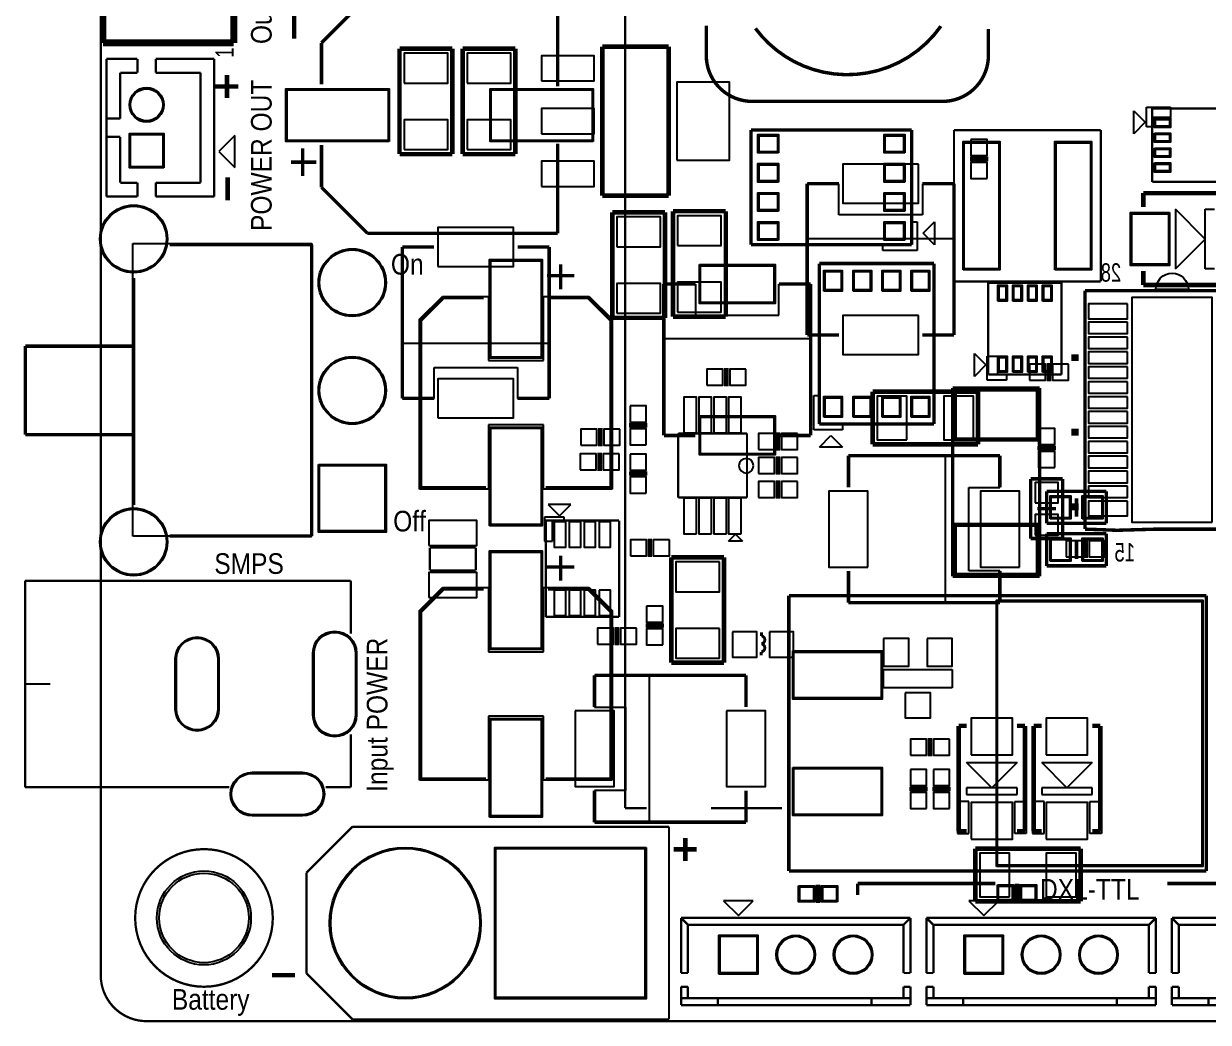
# Model space of a CAD drawing. Extents: x -3 to 106, y 0 to 75.
# Drawn here: x -3.4 to 48.3, y -0.1 to 43.5 of the extents above; entities that cross this region are included whole.
import ezdxf

# ---------------------------------------------------------------- set-up
doc = ezdxf.new("R2010")
doc.units = 0
for name, color, linetype in [('BG_OUTLINE', 254, 'CONTINUOUS'), ('PG_SILKSCREEN_BOTTOM', 6, 'CONTINUOUS'), ('PG_SILKSCREEN_TOP', 20, 'CONTINUOUS'), ('PIN_SOLDERMASK_BOTTOM', 40, 'CONTINUOUS'), ('PIN_SOLDERMASK_TOP', 80, 'CONTINUOUS'), ('PIN_TOP', 2, 'CONTINUOUS')]:
    doc.layers.add(name, color=color, linetype=linetype)

msp = doc.modelspace()

# ---------------------------------------------------------------- linework, layer by layer
at = {"layer": 'BG_OUTLINE', "const_width": 0.1}
for points in [[(0, 73), (0, 2)], [(2, 0), (103, 0)]]:
    msp.add_lwpolyline(points, dxfattribs=at)
msp.add_lwpolyline([(0, 2, 0.414214), (2, 0)], format="xyb", dxfattribs=at)
at = {"layer": 'PG_SILKSCREEN_BOTTOM'}
for points, const_width in [([(13.025, 37.8), (13.025, 42.4)], 0.2), ([(13.025, 42.4), (15.325, 42.4)], 0.2), ([(15.325, 42.4), (15.325, 40.1)], 0.2), ([(15.775, 37.8), (15.775, 42.4)], 0.2), ([(15.775, 42.4), (18.075, 42.4)], 0.2), ([(18.075, 42.4), (18.075, 40.1)], 0.2), ([(24.7649, 42.4912), (21.8649, 42.4912)], 0.2), ([(21.8649, 42.4912), (21.8649, 35.9912)], 0.2), ([(24.7649, 35.9912), (24.7649, 42.4912)], 0.2), ([(15.325, 40.1), (15.325, 37.8)], 0.2), ([(18.075, 40.1), (18.075, 37.8)], 0.2), ([(15.325, 37.8), (13.025, 37.8)], 0.2), ([(18.075, 37.8), (15.775, 37.8)], 0.2), ([(38.6905, 37.592), (37.8905, 37.592)], 0.2), ([(30.7995, 33.2105), (30.7995, 36.5105)], 0.15), ([(30.7995, 36.5105), (32.1795, 36.5105)], 0.15), ([(35.8195, 36.5105), (37.1995, 36.5105)], 0.15), ([(37.1995, 36.5105), (37.1995, 29.9105)], 0.15), ([(21.8649, 35.9912), (24.7649, 35.9912)], 0.2), ([(22.302, 30.6635), (22.302, 35.2635)], 0.2), ([(22.302, 35.2635), (24.602, 35.2635)], 0.2), ([(24.602, 35.2635), (24.602, 32.9635)], 0.2), ([(24.952, 30.7135), (24.952, 35.3135)], 0.2), ([(24.952, 35.3135), (27.252, 35.3135)], 0.2), ([(27.252, 35.3135), (27.252, 33.0135)], 0.2), ([(13.15, 27.15), (13.15, 33.75)], 0.15), ([(13.15, 33.75), (14.53, 33.75)], 0.15), ([(18.17, 33.75), (19.55, 33.75)], 0.15), ([(19.55, 33.75), (19.55, 30.45)], 0.15), ([(24.602, 32.9635), (24.602, 30.6635)], 0.2), ([(27.252, 33.0135), (27.252, 30.7135)], 0.2), ([(30.7995, 29.9105), (30.7995, 33.2105)], 0.15), ([(50.5099, 31.8512), (42.9099, 31.8512)], 0.15), ([(42.9099, 31.8512), (42.9099, 21.4512)], 0.15), ([(19.55, 30.45), (19.55, 27.15)], 0.15), ([(24.602, 30.6635), (22.302, 30.6635)], 0.2), ([(27.252, 30.7135), (24.952, 30.7135)], 0.2), ([(32.1795, 29.9105), (30.7995, 29.9105)], 0.15), ([(37.1995, 29.9105), (35.8195, 29.9105)], 0.15), ([(42.6349, 28.9262), (42.3099, 28.9262)], 0.3), ([(27.275, 28.475), (27.275, 27.675)], 0.2), ([(41.3399, 28.6912), (41.3399, 27.8912)], 0.2), ([(33.65, 25.15), (33.65, 27.45)], 0.2), ([(33.65, 27.45), (35.95, 27.45)], 0.2), ([(35.95, 27.45), (38.25, 27.45)], 0.2), ([(38.25, 27.45), (38.25, 25.15)], 0.2), ([(14.53, 27.15), (13.15, 27.15)], 0.15), ([(19.55, 27.15), (18.17, 27.15)], 0.15), ([(21.7805, 25.0635), (21.7805, 25.8635)], 0.2), ([(23.0315, 25.9715), (23.8315, 25.9715)], 0.2), ([(42.6349, 25.6762), (42.3099, 25.6762)], 0.3), ([(25.175, 25.625), (25.175, 22.825)], 0.1), ([(28.175, 25.625), (25.175, 25.625)], 0.1), ([(28.175, 22.825), (28.175, 25.625)], 0.1), ([(29.525, 25.675), (29.525, 24.875)], 0.2), ([(21.748, 23.987), (21.748, 24.787)], 0.2), ([(38.25, 25.15), (33.65, 25.15)], 0.2), ([(40.8399, 24.9912), (41.6399, 24.9912)], 0.2), ([(29.525, 24.625), (29.525, 23.825)], 0.2), ([(32.6, 23.27), (32.6, 24.65)], 0.15), ([(32.6, 24.65), (39.2, 24.65)], 0.15), ([(39.2, 24.65), (39.2, 23.27)], 0.15), ([(23.8315, 23.876), (23.0315, 23.876)], 0.2), ([(29.525, 23.575), (29.525, 22.775)], 0.2), ([(41.9399, 23.6412), (40.5399, 23.6412)], 0.152), ([(40.5399, 23.6412), (40.5399, 21.0412)], 0.15), ([(41.9399, 21.3412), (41.9399, 23.6412)], 0.152), ([(25.175, 22.825), (28.175, 22.825)], 0.1), ([(41.6399, 22.3412), (40.8399, 22.3412)], 0.152), ([(42.6349, 22.4262), (42.3099, 22.4262)], 0.3), ([(19.4, 17.625), (19.4, 21.825)], 0.1), ([(19.4, 21.825), (22.6, 21.825)], 0.1), ([(22.6, 21.825), (22.6, 19.475)], 0.1), ([(41.9399, 21.0412), (41.9399, 21.3412)], 0.152), ([(42.9099, 21.4512), (44.3099, 21.4012)], 0.15), ([(44.3099, 21.4012), (46.0099, 21.4512)], 0.15), ([(46.0099, 21.4512), (50.5099, 21.4512)], 0.15), ([(14.35, 19.65), (14.35, 20.65)], 0.1), ([(14.35, 20.65), (16.35, 20.65)], 0.1), ([(16.35, 20.65), (16.35, 20.15)], 0.1), ([(23.9395, 20.2375), (23.9395, 21.0375)], 0.2), ([(40.5399, 21.0412), (41.9399, 21.0412)], 0.152), ([(42.9399, 20.1912), (42.9399, 20.9912)], 0.2), ([(16.35, 20.15), (16.35, 19.65)], 0.1), ([(24.875, 17.925), (24.875, 20.225)], 0.2), ([(24.875, 20.225), (27.175, 20.225)], 0.2), ([(27.175, 20.225), (27.175, 15.625)], 0.2), ([(16.35, 19.65), (14.35, 19.65)], 0.1), ([(32.6, 18.25), (32.6, 19.63)], 0.15), ([(39.2, 19.63), (39.2, 18.25)], 0.15), ([(22.6, 19.475), (22.6, 17.625)], 0.1), ([(39.2, 18.25), (32.6, 18.25)], 0.15), ([(22.6, 17.625), (19.4, 17.625)], 0.1), ([(24.875, 15.625), (24.875, 17.925)], 0.2), ([(22.5088, 16.3899), (22.5088, 17.1899)], 0.2), ([(24.55, 17.25), (23.75, 17.25)], 0.2), ([(28.804, 16.799), (28.804, 16.95)], 0.125), ([(28.797, 16.1), (28.797, 15.95)], 0.125), ([(27.175, 15.625), (24.875, 15.625)], 0.2), ([(21.5285, 13.6945), (21.5285, 15.0745)], 0.15), ([(21.5285, 15.0745), (28.1285, 15.0745)], 0.15), ([(28.1285, 15.0745), (28.1285, 13.6945)], 0.15), ([(37.75, 12.875), (37.4, 12.875)], 0.2), ([(37.4, 12.875), (37.4, 8.275)], 0.2), ([(39.95, 12.875), (40.3, 12.875)], 0.2), ([(40.3, 12.875), (40.3, 8.275)], 0.2), ([(41.025, 12.875), (40.675, 12.875)], 0.2), ([(40.675, 12.875), (40.675, 8.275)], 0.2), ([(43.225, 12.875), (43.575, 12.875)], 0.2), ([(43.575, 12.875), (43.575, 8.275)], 0.2), ([(36.15, 11.55), (36.15, 12.35)], 0.2), ([(21.5285, 8.6745), (21.5285, 10.0545)], 0.15), ([(28.1285, 10.0545), (28.1285, 8.6745)], 0.15), ([(36.05, 10.125), (35.25, 10.125)], 0.2), ([(37.05, 10.125), (36.25, 10.125)], 0.2), ([(24.8285, 8.6745), (21.5285, 8.6745)], 0.15), ([(28.1285, 8.6745), (24.8285, 8.6745)], 0.15), ([(37.4, 8.275), (37.75, 8.275)], 0.2), ([(40.3, 8.275), (39.95, 8.275)], 0.2), ([(40.675, 8.275), (41.025, 8.275)], 0.2), ([(43.575, 8.275), (43.225, 8.275)], 0.2), ([(38.125, 5.225), (38.125, 7.525)], 0.2), ([(38.125, 7.525), (40.425, 7.525)], 0.2), ([(40.425, 7.525), (42.725, 7.525)], 0.2), ([(42.725, 7.525), (42.725, 5.225)], 0.2), ([(42.725, 5.225), (38.125, 5.225)], 0.2)]:
    msp.add_lwpolyline(points, dxfattribs=dict(at, const_width=const_width))
for points in [[(32.1795, 36.5105), (30.7995, 36.5105)], [(30.7995, 36.5105), (30.7995, 34.1205)], [(32.1795, 35.1605), (32.1795, 36.5105)], [(37.1995, 36.5105), (35.8195, 36.5105)], [(35.8195, 36.5105), (35.8195, 35.1605)], [(37.1995, 34.1205), (37.1995, 36.5105)], [(35.8195, 35.1605), (32.1795, 35.1605)], [(30.7995, 34.1205), (37.1995, 34.1205)], [(47.4169, 31.9012), (46.0029, 31.9012)], [(19.55, 29.54), (13.15, 29.54)], [(13.15, 29.54), (13.15, 27.15)], [(19.55, 27.15), (19.55, 29.54)], [(14.53, 27.15), (14.53, 28.5)], [(14.53, 28.5), (18.17, 28.5)], [(18.17, 28.5), (18.17, 27.15)], [(13.15, 27.15), (14.53, 27.15)], [(18.17, 27.15), (19.55, 27.15)], [(39.2, 24.65), (36.81, 24.65)], [(36.81, 24.65), (36.81, 18.25)], [(39.2, 23.27), (39.2, 24.65)], [(37.85, 19.63), (37.85, 23.27)], [(37.85, 23.27), (39.2, 23.27)], [(20.5, 22.525), (19.5, 22.525)], [(19.5, 22.525), (20, 22.025)], [(20, 22.025), (20.5, 22.525)], [(20.2, 21.975), (19.35, 21.975)], [(19.35, 21.975), (19.35, 20.925)], [(19.7, 20.925), (19.7, 21.825)], [(19.7, 21.825), (20.2, 21.825)], [(20.2, 21.825), (20.2, 21.975)], [(27.375, 20.925), (27.675, 21.225)], [(27.675, 21.225), (27.975, 20.925)], [(19.35, 20.925), (19.7, 20.925)], [(27.975, 20.925), (27.375, 20.925)], [(39.2, 19.63), (37.85, 19.63)], [(39.2, 18.25), (39.2, 19.63)], [(36.81, 18.25), (39.2, 18.25)], [(21.5285, 15.0745), (21.5285, 13.6945)], [(23.9185, 15.0745), (21.5285, 15.0745)], [(23.9185, 8.6745), (23.9185, 15.0745)], [(34.125, 14.53), (34.125, 15.33)], [(34.125, 15.33), (37.125, 15.33)], [(37.125, 15.33), (37.125, 14.53)], [(37.125, 14.53), (34.125, 14.53)], [(21.5285, 13.6945), (22.8785, 13.6945)], [(22.8785, 13.6945), (22.8785, 10.0545)], [(38.85, 10.175), (37.75, 11.275)], [(37.75, 11.275), (39.95, 11.275)], [(39.95, 11.275), (38.85, 10.175)], [(42.125, 10.175), (41.025, 11.275)], [(41.025, 11.275), (43.225, 11.275)], [(43.225, 11.275), (42.125, 10.175)], [(22.8785, 10.0545), (21.5285, 10.0545)], [(21.5285, 10.0545), (21.5285, 8.6745)], [(39.95, 10.175), (37.75, 10.175)], [(37.75, 10.175), (37.75, 9.875)], [(37.75, 9.875), (39.95, 9.875)], [(39.95, 9.875), (39.95, 10.175)], [(43.225, 10.175), (41.025, 10.175)], [(41.025, 10.175), (41.025, 9.875)], [(41.025, 9.875), (43.225, 9.875)], [(43.225, 9.875), (43.225, 10.175)], [(37.85, 9.575), (37.35, 9.575)], [(37.35, 9.575), (37.35, 8.175)], [(37.85, 8.175), (37.85, 9.575)], [(39.85, 9.575), (40.35, 9.575)], [(39.85, 8.175), (39.85, 9.575)], [(40.35, 9.575), (40.35, 8.175)], [(41.125, 9.575), (40.625, 9.575)], [(40.625, 9.575), (40.625, 8.175)], [(41.125, 8.175), (41.125, 9.575)], [(43.125, 9.575), (43.625, 9.575)], [(43.125, 8.175), (43.125, 9.575)], [(43.625, 9.575), (43.625, 8.175)], [(21.5285, 8.6745), (23.9185, 8.6745)], [(37.35, 8.175), (37.85, 8.175)], [(40.35, 8.175), (39.85, 8.175)], [(40.625, 8.175), (41.125, 8.175)], [(43.625, 8.175), (43.125, 8.175)]]:
    msp.add_lwpolyline(points, dxfattribs=at)
msp.add_lwpolyline([(46.0029, 31.9012, -1), (47.4169, 31.9012)], format="xyb", dxfattribs=at)
msp.add_lwpolyline([(28.458, 24.213, 1), (27.826, 24.213, 1)], format="xyb", close=True, dxfattribs=at)
at = {"layer": 'PG_SILKSCREEN_BOTTOM', "const_width": 0.125}
for points in [[(28.9, 16.5, -0.166536), (28.797, 16.45)], [(28.9, 16.5, 0.609669), (28.804, 16.799)], [(28.9, 16.15, -0.166536), (28.797, 16.1)], [(28.804, 16.449, -0.609669), (28.9, 16.15)]]:
    msp.add_lwpolyline(points, format="xyb", dxfattribs=at)
at = {"layer": 'PG_SILKSCREEN_TOP'}
for points, const_width in [([(22.8588, 62.6299), (22.8588, 9.2899)], 0.1), ([(0.1, 50.05), (0.1, 42.65)], 0.3), ([(5.8, 42.65), (5.8, 50.05)], 0.3), ([(11.625, 44.65), (9.625, 42.65)], 0.15), ([(19.925, 40.75), (19.925, 44.65)], 0.15), ([(8.4338, 43.8399), (8.4338, 42.8399)], 0.2), ([(26.4, 43.4), (26.4, 42.1)], 0.15), ([(38.7, 42.1), (38.7, 43.25)], 0.15), ([(0.1, 42.65), (5.8, 42.65)], 0.3), ([(9.625, 42.65), (9.625, 40.85)], 0.15), ([(1.6, 41.95), (0.25, 41.95)], 0.1), ([(0.25, 41.95), (0.25, 35.95)], 0.1), ([(1.6, 41.35), (1.6, 41.95)], 0.1), ([(4.95, 41.95), (2.4, 41.95)], 0.1), ([(2.4, 41.35), (2.4, 41.95)], 0.1), ([(4.95, 35.95), (4.95, 41.95)], 0.1), ([(0.85, 39.35), (0.85, 41.35)], 0.1), ([(0.85, 41.35), (1.6, 41.35)], 0.1), ([(2.4, 41.35), (4.35, 41.35)], 0.1), ([(4.35, 41.35), (4.35, 36.55)], 0.1), ([(5.5, 41.25), (5.5, 40.25)], 0.2), ([(5, 40.75), (6, 40.75)], 0.2), ([(28.4, 40.1), (32.55, 40.1)], 0.15), ([(32.55, 40.1), (36.7, 40.1)], 0.15), ([(49.8399, 39.7912), (45.8399, 39.7912)], 0.1), ([(45.8399, 39.7912), (45.8399, 36.5912)], 0.1), ([(0.25, 39.35), (0.85, 39.35)], 0.1), ([(31.85, 38.85), (28.35, 38.85)], 0.15), ([(28.35, 38.85), (28.35, 33.85)], 0.15), ([(35.35, 38.85), (31.85, 38.85)], 0.15), ([(35.35, 33.85), (35.35, 38.85)], 0.15), ([(40.4, 38.85), (37.2, 38.85)], 0.1), ([(37.2, 38.85), (37.2, 32.25)], 0.1), ([(43.6, 38.85), (40.4, 38.85)], 0.1), ([(43.6, 32.25), (43.6, 38.85)], 0.1), ([(0.85, 38.55), (0.25, 38.55)], 0.1), ([(0.85, 36.55), (0.85, 38.55)], 0.1), ([(9.625, 38.2), (9.625, 36.35)], 0.15), ([(19.925, 34.35), (19.925, 38.25)], 0.15), ([(8.8, 36.85), (8.8, 38.05)], 0.15), ([(8.3, 37.45), (9.4, 37.45)], 0.15), ([(5.5338, 36.7899), (5.5338, 35.7899)], 0.2), ([(1.6, 36.55), (0.85, 36.55)], 0.1), ([(1.6, 36.55), (1.6, 35.95)], 0.1), ([(4.35, 36.55), (2.4, 36.55)], 0.1), ([(2.4, 36.55), (2.4, 35.95)], 0.1), ([(9.625, 36.35), (11.625, 34.35)], 0.15), ([(45.452, 35.4995), (45.452, 36.0995)], 0.2), ([(45.452, 36.0995), (50.052, 36.0995)], 0.2), ([(45.8399, 36.5912), (48.0899, 36.5912)], 0.1), ([(48.0899, 36.5912), (49.8399, 36.5912)], 0.1), ([(0.25, 35.95), (1.6, 35.95)], 0.1), ([(2.4, 35.95), (4.95, 35.95)], 0.1), ([(11.625, 34.35), (19.925, 34.35)], 0.15), ([(9.2, 33.85), (3, 33.85)], 0.15), ([(9.2, 21.15), (9.2, 33.85)], 0.15), ([(28.35, 33.85), (35.35, 33.85)], 0.15), ([(20.05, 33), (20.05, 31.9)], 0.15), ([(36.3329, 33.0312), (31.3329, 33.0312)], 0.15), ([(31.3329, 33.0312), (31.3329, 26.0312)], 0.15), ([(36.3329, 29.5312), (36.3329, 33.0312)], 0.15), ([(19.45, 32.5), (20.65, 32.5)], 0.15), ([(45.452, 32.6995), (45.452, 32.0995)], 0.2), ([(1.435, 32.4), (1.435, 22.5)], 0.15), ([(25.9295, 32.1355), (24.5495, 32.1355)], 0.15), ([(24.5495, 32.1355), (24.5495, 25.5355)], 0.15), ([(30.9495, 32.1355), (29.5695, 32.1355)], 0.15), ([(30.9495, 28.8355), (30.9495, 32.1355)], 0.15), ([(37.2, 32.25), (43.6, 32.25)], 0.1), ([(41.8899, 32.1912), (38.6899, 32.1912)], 0.1), ([(38.6899, 32.1912), (38.6899, 28.1912)], 0.1), ([(41.8899, 30.4412), (41.8899, 32.1912)], 0.1), ([(45.452, 32.0995), (50.052, 32.0995)], 0.2), ([(14.95, 31.55), (13.95, 30.55)], 0.15), ([(16.7, 31.55), (14.95, 31.55)], 0.15), ([(21.25, 31.55), (19.5, 31.55)], 0.15), ([(22.25, 30.55), (21.25, 31.55)], 0.15), ([(13.95, 30.55), (13.95, 23.25)], 0.15), ([(22.25, 23.25), (22.25, 30.55)], 0.15), ([(41.8899, 28.1912), (41.8899, 30.4412)], 0.1), ([(1.435, 29.43), (-3.285, 29.43)], 0.15), ([(-3.285, 29.43), (-3.285, 27.5)], 0.15), ([(1.435, 27.5), (1.435, 29.43)], 0.15), ([(36.3329, 26.0312), (36.3329, 29.5312)], 0.15), ([(30.9495, 25.5355), (30.9495, 28.8355)], 0.15), ([(38.6899, 28.1912), (41.8899, 28.1912)], 0.1), ([(-3.285, 25.57), (-3.285, 27.5)], 0.15), ([(1.435, 27.5), (1.435, 25.57)], 0.15), ([(40.9399, 27.6007), (37.1399, 27.6007)], 0.15), ([(37.1399, 27.6007), (37.1399, 19.4007)], 0.15), ([(40.9399, 19.4007), (40.9399, 27.6007)], 0.15), ([(31.3329, 26.0312), (36.3329, 26.0312)], 0.15), ([(1.435, 25.57), (-3.285, 25.57)], 0.15), ([(24.5495, 25.5355), (25.9295, 25.5355)], 0.15), ([(29.5695, 25.5355), (30.9495, 25.5355)], 0.15), ([(13.95, 23.25), (16.8, 23.25)], 0.15), ([(19.4, 23.25), (22.25, 23.25)], 0.15), ([(41.2399, 21.7007), (41.2399, 23.1007)], 0.152), ([(41.2399, 23.1007), (41.5399, 23.1007)], 0.152), ([(41.5399, 23.1007), (43.8399, 23.1007)], 0.152), ([(42.5399, 22.8007), (42.5399, 22.0007)], 0.152), ([(43.8399, 23.1007), (43.8399, 21.7007)], 0.152), ([(43.8399, 21.7007), (41.2399, 21.7007)], 0.152), ([(3, 21.15), (9.2, 21.15)], 0.15), ([(41.2399, 19.8507), (41.2399, 21.2507)], 0.152), ([(41.2399, 21.2507), (41.5399, 21.2507)], 0.152), ([(41.5399, 21.2507), (43.8399, 21.2507)], 0.152), ([(43.8399, 21.2507), (43.8399, 19.8507)], 0.152), ([(42.5399, 20.9507), (42.5399, 20.1507)], 0.152), ([(20.05, 20.3), (20.05, 19.2)], 0.15), ([(19.45, 19.8), (20.65, 19.8)], 0.15), ([(43.8399, 19.8507), (41.2399, 19.8507)], 0.152), ([(0.1, 19.2), (-3.3, 19.2)], 0.1), ([(-3.3, 19.2), (-3.3, 10.2)], 0.1), ([(0, 10.2), (0, 19.2)], 0.1), ([(0, 19.2), (10.9, 19.2)], 0.1), ([(0, 10.2), (0, 19.2)], 0.1), ([(0, 19.2), (0.1, 19.2)], 0.1), ([(10.9, 19.2), (10.9, 16.9)], 0.1), ([(37.1399, 19.4007), (40.9399, 19.4007)], 0.15), ([(14.95, 18.85), (13.95, 17.85)], 0.15), ([(16.7, 18.85), (14.95, 18.85)], 0.15), ([(21.25, 18.85), (19.5, 18.85)], 0.15), ([(22.25, 17.85), (21.25, 18.85)], 0.15), ([(48.2, 18.55), (30, 18.55)], 0.15), ([(30, 18.55), (30, 6.55)], 0.15), ([(48.2, 13.45), (48.2, 18.55)], 0.15), ([(13.95, 17.85), (13.95, 10.55)], 0.15), ([(22.25, 10.55), (22.25, 17.85)], 0.15), ([(-2.198, 14.7), (-3.3, 14.7)], 0.1), ([(48.2, 6.55), (48.2, 13.45)], 0.15), ([(10.9, 10.2), (10.9, 12.5)], 0.1), ([(13.95, 10.55), (16.8, 10.55)], 0.15), ([(19.4, 10.55), (22.25, 10.55)], 0.15), ([(-3.3, 10.2), (0.1, 10.2)], 0.1), ([(0.1, 10.2), (0, 10.2)], 0.1), ([(5.6, 10.2), (0, 10.2)], 0.1), ([(9.8, 10.2), (10.9, 10.2)], 0.1), ([(22.8588, 9.2899), (23.8, 9.2899)], 0.1), ([(26.6, 9.2899), (29.7, 9.2899)], 0.1), ([(10.975, 8.475), (8.975, 6.475)], 0.1), ([(24.775, 8.475), (10.975, 8.475)], 0.1), ([(24.775, 0.075), (24.775, 8.475)], 0.1), ([(25.4838, 7.9899), (25.4838, 6.9899)], 0.2), ([(25.9838, 7.4899), (24.9838, 7.4899)], 0.2), ([(8.975, 6.475), (8.975, 2.075)], 0.1), ([(30, 6.55), (48.2, 6.55)], 0.15), ([(31.275, 5.95), (31.275, 5.15)], 0.2), ([(39, 6), (33, 6)], 0.15), ([(33, 6), (33, 5.5)], 0.15), ([(39.9415, 5.188), (39.9415, 5.988)], 0.2), ([(46.5, 6), (49.5, 6)], 0.15), ([(25.3, 4.5), (25.6, 4.2)], 0.1), ([(25.3, 2.1), (25.3, 4.5)], 0.1), ([(25.3, 4.5), (35.3, 4.5)], 0.1), ([(25.6, 4.2), (35, 4.2)], 0.1), ([(25.6, 4.2), (25.6, 2.1)], 0.1), ([(35, 4.2), (35.3, 4.5)], 0.1), ([(35, 4.2), (35, 2.1)], 0.1), ([(35.3, 4.5), (35.3, 2.1)], 0.1), ([(36, 4.5), (36.3, 4.2)], 0.1), ([(36, 2.1), (36, 4.5)], 0.1), ([(36, 4.5), (46, 4.5)], 0.1), ([(36.3, 4.2), (45.7, 4.2)], 0.1), ([(36.3, 4.2), (36.3, 2.1)], 0.1), ([(45.7, 4.2), (46, 4.5)], 0.1), ([(45.7, 4.2), (45.7, 2.1)], 0.1), ([(46, 4.5), (46, 2.1)], 0.1), ([(46.7, 4.5), (47, 4.2)], 0.1), ([(46.7, 2.1), (46.7, 4.5)], 0.1), ([(46.7, 4.5), (56.7, 4.5)], 0.1), ([(47, 4.2), (56.4, 4.2)], 0.1), ([(47, 4.2), (47, 2.1)], 0.1), ([(8.4619, 2.0063), (7.4619, 2.0063)], 0.2), ([(8.975, 2.075), (10.975, 0.075)], 0.1), ([(25.3, 2.1), (25.6, 2.1)], 0.1), ([(35, 2.1), (35.3, 2.1)], 0.1), ([(36, 2.1), (36.3, 2.1)], 0.1), ([(45.7, 2.1), (46, 2.1)], 0.1), ([(46.7, 2.1), (47, 2.1)], 0.1), ([(25.6, 1.5), (25.3, 1.5)], 0.1), ([(25.3, 1.5), (25.3, 1)], 0.1), ([(25.6, 1), (25.6, 1.5)], 0.1), ([(35.3, 1.5), (35, 1.5)], 0.1), ([(35, 1.5), (35, 1)], 0.1), ([(35.3, 1), (35.3, 1.5)], 0.1), ([(36.3, 1.5), (36, 1.5)], 0.1), ([(36, 1.5), (36, 1)], 0.1), ([(36.3, 1), (36.3, 1.5)], 0.1), ([(46, 1.5), (45.7, 1.5)], 0.1), ([(45.7, 1.5), (45.7, 1)], 0.1), ([(46, 1), (46, 1.5)], 0.1), ([(47, 1.5), (46.7, 1.5)], 0.1), ([(46.7, 1.5), (46.7, 1)], 0.1), ([(47, 1), (47, 1.5)], 0.1), ([(25.6, 1), (25.3, 1)], 0.1), ([(25.3, 1), (25.3, 0.7)], 0.1), ([(25.6, 1), (35.3, 1)], 0.1), ([(26.9, 1), (26.9, 0.7)], 0.1), ([(33.6, 1), (33.6, 0.7)], 0.1), ([(35.3, 1), (35.3, 0.7)], 0.1), ([(36.3, 1), (36, 1)], 0.1), ([(36, 1), (36, 0.7)], 0.1), ([(36.3, 1), (46, 1)], 0.1), ([(37.6, 1), (37.6, 0.7)], 0.1), ([(44.3, 1), (44.3, 0.7)], 0.1), ([(46, 1), (46, 0.7)], 0.1), ([(47, 1), (46.7, 1)], 0.1), ([(46.7, 1), (46.7, 0.7)], 0.1), ([(47, 1), (56.7, 1)], 0.1), ([(48.3, 1), (48.3, 0.7)], 0.1), ([(25.3, 0.7), (27.8, 0.7)], 0.1), ([(35.3, 0.7), (27.8, 0.7)], 0.1), ([(36, 0.7), (38.5, 0.7)], 0.1), ([(46, 0.7), (38.5, 0.7)], 0.1), ([(46.7, 0.7), (49.2, 0.7)], 0.1), ([(10.975, 0.075), (24.775, 0.075)], 0.1)]:
    msp.add_lwpolyline(points, dxfattribs=dict(at, const_width=const_width))
for points, const_width in [([(31.95, 41.3, 0.27628), (36.6278, 43.3805)], 0.15), ([(28.5433, 43.2821, 0.205998), (31.95, 41.3)], 0.15), ([(26.4, 42.1, 0.414214), (28.4, 40.1)], 0.15), ([(36.7, 40.1, 0.414214), (38.7, 42.1)], 0.15), ([(7.5, 4.5, 1), (1.5, 4.5, 1), (7.5, 4.5)], 0.1)]:
    msp.add_lwpolyline(points, format="xyb", dxfattribs=dict(at, const_width=const_width))
for points in [[(45.5899, 38.9912), (45.5899, 39.8412)], [(45.5899, 39.8412), (46.6399, 39.8412)], [(46.6399, 39.8412), (46.6399, 39.3912)], [(45.0399, 38.6912), (45.0399, 39.6912)], [(45.0399, 39.6912), (45.5399, 39.1912)], [(46.6399, 39.3912), (45.8399, 39.3912)], [(45.8399, 39.3912), (45.8399, 38.9912)], [(45.5399, 39.1912), (45.0399, 38.6912)], [(45.8399, 38.9912), (45.5899, 38.9912)], [(5.85, 38.6162), (5.1518, 37.918)], [(5.85, 37.2198), (5.85, 38.6162)], [(5.1518, 37.918), (5.85, 37.2198)], [(48.152, 34.0995), (46.852, 35.3995)], [(46.852, 35.3995), (46.852, 32.7995)], [(48.152, 32.7995), (48.152, 35.3995)], [(48.152, 35.3995), (48.552, 35.3995)], [(35.35, 33.85), (35.35, 34.85)], [(35.35, 34.85), (35.6, 34.85)], [(35.6, 34.85), (35.6, 33.6)], [(35.85, 34.35), (36.35, 34.85)], [(36.35, 34.85), (36.35, 33.85)], [(36.35, 33.85), (35.85, 34.35)], [(46.852, 32.7995), (48.152, 34.0995)], [(1.4, 21.15), (1.4, 33.9)], [(1.4, 33.9), (9.2, 33.9)], [(9.2, 33.9), (9.2, 21.15)], [(34.1, 33.6), (34.1, 33.85)], [(34.1, 33.85), (35.35, 33.85)], [(35.6, 33.6), (34.1, 33.6)], [(48.552, 32.7995), (48.152, 32.7995)], [(24.5495, 32.1355), (25.9295, 32.1355)], [(24.5495, 29.7455), (24.5495, 32.1355)], [(25.9295, 32.1355), (25.9295, 30.7855)], [(29.5695, 30.7855), (29.5695, 32.1355)], [(29.5695, 32.1355), (30.9495, 32.1355)], [(30.9495, 32.1355), (30.9495, 29.7455)], [(13.9, 30.6), (14.9, 31.6)], [(14.9, 31.6), (16.9, 31.6)], [(16.9, 31.6), (16.9, 28.8)], [(19.3, 28.8), (19.3, 31.6)], [(19.3, 31.6), (21.3, 31.6)], [(21.3, 31.6), (22.3, 30.6)], [(13.9, 23.2), (13.9, 30.6)], [(22.3, 30.6), (22.3, 23.2)], [(25.9295, 30.7855), (29.5695, 30.7855)], [(30.9495, 29.7455), (24.5495, 29.7455)], [(38.0912, 28.1101), (38.0912, 29.1101)], [(38.0912, 29.1101), (38.5912, 28.6101)], [(38.6399, 28.9912), (39.0899, 28.9912)], [(38.6399, 27.9412), (38.6399, 28.9912)], [(39.0899, 28.9912), (39.0899, 28.1912)], [(16.9, 28.8), (19.3, 28.8)], [(38.5912, 28.6101), (38.0912, 28.1101)], [(39.4899, 27.9412), (38.6399, 27.9412)], [(39.0899, 28.1912), (39.4899, 28.1912)], [(39.4899, 28.1912), (39.4899, 27.9412)], [(31.0829, 27.2812), (31.3329, 27.2812)], [(31.0829, 25.7812), (31.0829, 27.2812)], [(31.3329, 27.2812), (31.3329, 26.0312)], [(19.3, 26), (16.9, 26)], [(16.9, 26), (16.9, 23.2)], [(19.3, 23.2), (19.3, 26)], [(31.3329, 26.0312), (32.3329, 26.0312)], [(32.3329, 26.0312), (32.3329, 25.7812)], [(32.3329, 25.7812), (31.0829, 25.7812)], [(31.3329, 25.0312), (31.8329, 25.5312)], [(31.8329, 25.5312), (32.3329, 25.0312)], [(32.3329, 25.0312), (31.3329, 25.0312)], [(40.9399, 25.3007), (37.1399, 25.3007)], [(37.1399, 25.3007), (37.1399, 21.7007)], [(40.9399, 21.7007), (40.9399, 25.3007)], [(16.9, 23.2), (13.9, 23.2)], [(22.3, 23.2), (19.3, 23.2)], [(37.1399, 21.7007), (40.9399, 21.7007)], [(9.2, 21.15), (1.4, 21.15)], [(13.9, 17.9), (14.9, 18.9)], [(14.9, 18.9), (16.9, 18.9)], [(16.9, 18.9), (16.9, 16.1)], [(19.3, 16.1), (19.3, 18.9)], [(19.3, 18.9), (21.3, 18.9)], [(21.3, 18.9), (22.3, 17.9)], [(13.9, 10.5), (13.9, 17.9)], [(22.3, 17.9), (22.3, 10.5)], [(16.9, 16.1), (19.3, 16.1)], [(19.3, 13.3), (16.9, 13.3)], [(16.9, 13.3), (16.9, 10.5)], [(19.3, 10.5), (19.3, 13.3)], [(16.9, 10.5), (13.9, 10.5)], [(22.3, 10.5), (19.3, 10.5)], [(28.45, 5.25), (27.15, 5.25)], [(27.15, 5.25), (27.8, 4.6)], [(27.8, 4.6), (28.45, 5.25)], [(39.15, 5.25), (37.85, 5.25)], [(37.85, 5.25), (38.5, 4.6)], [(38.5, 4.6), (39.15, 5.25)], [(26.9, 0.7), (26.9, 1)], [(26.9, 1), (33.6, 1)], [(33.6, 0.7), (26.9, 0.7)], [(33.6, 1), (33.6, 0.7)], [(37.6, 0.7), (37.6, 1)], [(37.6, 1), (44.3, 1)], [(44.3, 0.7), (37.6, 0.7)], [(44.3, 1), (44.3, 0.7)]]:
    msp.add_lwpolyline(points, dxfattribs=at)
at = {"layer": 'PIN_SOLDERMASK_BOTTOM'}
for points in [[(13.225, 40.9), (15.125, 40.9), (15.125, 42.2), (13.225, 42.2)], [(15.975, 40.9), (17.875, 40.9), (17.875, 42.2), (15.975, 42.2)], [(19.2149, 40.9912), (21.5149, 40.9912), (21.5149, 42.0912), (19.2149, 42.0912)], [(25.1149, 37.5412), (27.4149, 37.5412), (27.4149, 40.9412), (25.1149, 40.9412)], [(19.2149, 38.6912), (21.5149, 38.6912), (21.5149, 39.7912), (19.2149, 39.7912)], [(13.225, 38), (15.125, 38), (15.125, 39.3), (13.225, 39.3)], [(15.975, 38), (17.875, 38), (17.875, 39.3), (15.975, 39.3)], [(2.75005, 37.19995), (1.24995, 37.19995), (1.24995, 38.70005), (2.75005, 38.70005)], [(37.9405, 38.442), (37.9405, 37.742), (38.6405, 37.742), (38.6405, 38.442)], [(19.2149, 36.3912), (21.5149, 36.3912), (21.5149, 37.4912), (19.2149, 37.4912)], [(35.6495, 37.3605), (32.3495, 37.3605), (32.3495, 35.6605), (35.6495, 35.6605)], [(38.6405, 36.742), (38.6405, 37.442), (37.9405, 37.442), (37.9405, 36.742)], [(22.502, 33.7635), (24.402, 33.7635), (24.402, 35.0635), (22.502, 35.0635)], [(25.152, 33.8135), (27.052, 33.8135), (27.052, 35.1135), (25.152, 35.1135)], [(14.7, 32.9), (18, 32.9), (18, 34.6), (14.7, 34.6)], [(22.502, 30.8635), (24.402, 30.8635), (24.402, 32.1635), (22.502, 32.1635)], [(25.152, 30.9135), (27.052, 30.9135), (27.052, 32.2135), (25.152, 32.2135)], [(48.4599, 21.7512), (48.4599, 31.5512), (44.9599, 31.5512), (44.9599, 21.7512)], [(44.7599, 31.2762), (43.0599, 31.2762), (43.0599, 30.6262), (44.7599, 30.6262)], [(35.6495, 30.7605), (32.3495, 30.7605), (32.3495, 29.0605), (35.6495, 29.0605)], [(44.7599, 30.4762), (43.0599, 30.4762), (43.0599, 29.9762), (44.7599, 29.9762)], [(44.7599, 29.8262), (43.0599, 29.8262), (43.0599, 29.3262), (44.7599, 29.3262)], [(44.7599, 29.1762), (43.0599, 29.1762), (43.0599, 28.6762), (44.7599, 28.6762)], [(26.425, 27.725), (27.125, 27.725), (27.125, 28.425), (26.425, 28.425)], [(28.125, 28.425), (27.425, 28.425), (27.425, 27.725), (28.125, 27.725)], [(40.4899, 27.9412), (41.1899, 27.9412), (41.1899, 28.6412), (40.4899, 28.6412)], [(42.1899, 28.6412), (41.4899, 28.6412), (41.4899, 27.9412), (42.1899, 27.9412)], [(44.7599, 28.5262), (43.0599, 28.5262), (43.0599, 28.0262), (44.7599, 28.0262)], [(14.7, 26.3), (18, 26.3), (18, 28), (14.7, 28)], [(44.7599, 27.8762), (43.0599, 27.8762), (43.0599, 27.3762), (44.7599, 27.3762)], [(25.975, 25.65), (25.975, 27.2), (25.425, 27.2), (25.425, 25.65)], [(26.625, 25.65), (26.625, 27.2), (26.075, 27.2), (26.075, 25.65)], [(27.275, 25.65), (27.275, 27.2), (26.725, 27.2), (26.725, 25.65)], [(27.925, 25.65), (27.925, 27.2), (27.375, 27.2), (27.375, 25.65)], [(35.15, 25.35), (35.15, 27.25), (33.85, 27.25), (33.85, 25.35)], [(38.05, 25.35), (38.05, 27.25), (36.75, 27.25), (36.75, 25.35)], [(44.7599, 27.2262), (43.0599, 27.2262), (43.0599, 26.7262), (44.7599, 26.7262)], [(23.0815, 26.8215), (23.0815, 26.1215), (23.7815, 26.1215), (23.7815, 26.8215)], [(44.7599, 26.5762), (43.0599, 26.5762), (43.0599, 26.0762), (44.7599, 26.0762)], [(40.8899, 25.8412), (40.8899, 25.1412), (41.5899, 25.1412), (41.5899, 25.8412)], [(44.7599, 25.9262), (43.0599, 25.9262), (43.0599, 25.4262), (44.7599, 25.4262)], [(20.9305, 25.1135), (21.6305, 25.1135), (21.6305, 25.8135), (20.9305, 25.8135)], [(22.6305, 25.8135), (21.9305, 25.8135), (21.9305, 25.1135), (22.6305, 25.1135)], [(23.7815, 25.1215), (23.7815, 25.8215), (23.0815, 25.8215), (23.0815, 25.1215)], [(28.675, 24.925), (29.375, 24.925), (29.375, 25.625), (28.675, 25.625)], [(30.375, 25.625), (29.675, 25.625), (29.675, 24.925), (30.375, 24.925)], [(41.5899, 24.1412), (41.5899, 24.8412), (40.8899, 24.8412), (40.8899, 24.1412)], [(44.7599, 25.2762), (43.0599, 25.2762), (43.0599, 24.7762), (44.7599, 24.7762)], [(9.49, 24.275), (12.44, 24.275), (12.44, 21.325), (9.49, 21.325)], [(20.898, 24.037), (21.598, 24.037), (21.598, 24.737), (20.898, 24.737)], [(22.598, 24.737), (21.898, 24.737), (21.898, 24.037), (22.598, 24.037)], [(23.0815, 24.726), (23.0815, 24.026), (23.7815, 24.026), (23.7815, 24.726)], [(28.675, 23.875), (29.375, 23.875), (29.375, 24.575), (28.675, 24.575)], [(30.375, 24.575), (29.675, 24.575), (29.675, 23.875), (30.375, 23.875)], [(44.7599, 24.6262), (43.0599, 24.6262), (43.0599, 24.1262), (44.7599, 24.1262)], [(44.7599, 23.9762), (43.0599, 23.9762), (43.0599, 23.4762), (44.7599, 23.4762)], [(23.7815, 23.026), (23.7815, 23.726), (23.0815, 23.726), (23.0815, 23.026)], [(28.675, 22.825), (29.375, 22.825), (29.375, 23.525), (28.675, 23.525)], [(30.375, 23.525), (29.675, 23.525), (29.675, 22.825), (30.375, 22.825)], [(40.7399, 22.59125), (41.7399, 22.59125), (41.7399, 23.49115), (40.7399, 23.49115)], [(44.7599, 23.3262), (43.0599, 23.3262), (43.0599, 22.8262), (44.7599, 22.8262)], [(25.975, 21.25), (25.975, 22.8), (25.425, 22.8), (25.425, 21.25)], [(26.625, 21.25), (26.625, 22.8), (26.075, 22.8), (26.075, 21.25)], [(27.275, 21.25), (27.275, 22.8), (26.725, 22.8), (26.725, 21.25)], [(27.925, 21.25), (27.925, 22.8), (27.375, 22.8), (27.375, 21.25)], [(33.45, 19.8), (33.45, 23.1), (31.75, 23.1), (31.75, 19.8)], [(40.05, 19.8), (40.05, 23.1), (38.35, 23.1), (38.35, 19.8)], [(44.7599, 22.6762), (43.0599, 22.6762), (43.0599, 22.0262), (44.7599, 22.0262)], [(14.3, 20.735), (16.4, 20.735), (16.4, 21.835), (14.3, 21.835)], [(19.775, 21.765), (19.775, 20.665), (20.275, 20.665), (20.275, 21.765)], [(20.425, 21.765), (20.425, 20.665), (20.925, 20.665), (20.925, 21.765)], [(21.075, 21.765), (21.075, 20.665), (21.575, 20.665), (21.575, 21.765)], [(21.725, 21.765), (21.725, 20.665), (22.225, 20.665), (22.225, 21.765)], [(40.7399, 21.19125), (41.7399, 21.19125), (41.7399, 22.09115), (40.7399, 22.09115)], [(23.0895, 20.2875), (23.7895, 20.2875), (23.7895, 20.9875), (23.0895, 20.9875)], [(24.7895, 20.9875), (24.0895, 20.9875), (24.0895, 20.2875), (24.7895, 20.2875)], [(42.0899, 20.2412), (42.7899, 20.2412), (42.7899, 20.9412), (42.0899, 20.9412)], [(43.7899, 20.9412), (43.0899, 20.9412), (43.0899, 20.2412), (43.7899, 20.2412)], [(26.975, 20.025), (25.075, 20.025), (25.075, 18.725), (26.975, 18.725)], [(14.3, 18.465), (16.4, 18.465), (16.4, 19.565), (14.3, 19.565)], [(19.775, 18.785), (19.775, 17.685), (20.275, 17.685), (20.275, 18.785)], [(20.425, 18.785), (20.425, 17.685), (20.925, 17.685), (20.925, 18.785)], [(21.075, 18.785), (21.075, 17.685), (21.575, 17.685), (21.575, 18.785)], [(21.725, 18.785), (21.725, 17.685), (22.225, 17.685), (22.225, 18.785)], [(23.8, 18.1), (23.8, 17.4), (24.5, 17.4), (24.5, 18.1)], [(21.6588, 16.4399), (22.3588, 16.4399), (22.3588, 17.1399), (21.6588, 17.1399)], [(23.3588, 17.1399), (22.6588, 17.1399), (22.6588, 16.4399), (23.3588, 16.4399)], [(24.5, 16.4), (24.5, 17.1), (23.8, 17.1), (23.8, 16.4)], [(26.975, 17.125), (25.075, 17.125), (25.075, 15.825), (26.975, 15.825)], [(27.55, 16.975), (27.55, 15.875), (28.6, 15.875), (28.6, 16.975)], [(29.15, 16.975), (29.15, 15.875), (30.2, 15.875), (30.2, 16.975)], [(34.125, 16.68), (34.125, 15.48), (35.225, 15.48), (35.225, 16.68)], [(36.025, 16.68), (36.025, 15.48), (37.125, 15.48), (37.125, 16.68)], [(35.075, 14.32), (35.075, 13.22), (36.175, 13.22), (36.175, 14.32)], [(20.6785, 13.5245), (20.6785, 10.2245), (22.3785, 10.2245), (22.3785, 13.5245)], [(27.2785, 13.5245), (27.2785, 10.2245), (28.9785, 10.2245), (28.9785, 13.5245)], [(37.95, 11.615), (39.75, 11.615), (39.75, 13.215), (37.95, 13.215)], [(41.225, 11.615), (43.025, 11.615), (43.025, 13.215), (41.225, 13.215)], [(35.3, 11.6), (36, 11.6), (36, 12.3), (35.3, 12.3)], [(37, 12.3), (36.3, 12.3), (36.3, 11.6), (37, 11.6)], [(35.3, 10.975), (35.3, 10.275), (36, 10.275), (36, 10.975)], [(36.3, 10.975), (36.3, 10.275), (37, 10.275), (37, 10.975)], [(36, 9.275), (36, 9.975), (35.3, 9.975), (35.3, 9.275)], [(37, 9.275), (37, 9.975), (36.3, 9.975), (36.3, 9.275)], [(37.95, 7.935), (39.75, 7.935), (39.75, 9.535), (37.95, 9.535)], [(41.225, 7.935), (43.025, 7.935), (43.025, 9.535), (41.225, 9.535)], [(23.775, 7.575), (23.775, 0.975), (17.175, 0.975), (17.175, 7.575)], [(39.625, 5.425), (39.625, 7.325), (38.325, 7.325), (38.325, 5.425)], [(42.525, 5.425), (42.525, 7.325), (41.225, 7.325), (41.225, 5.425)], [(26.95, 2.05), (26.95, 3.75), (28.65, 3.75), (28.65, 2.05)], [(37.65, 2.05), (37.65, 3.75), (39.35, 3.75), (39.35, 2.05)]]:
    msp.add_lwpolyline(points, close=True, dxfattribs=at)
for points in [[(3.25, 13.6), (3.25, 15.8, -1), (5.15, 15.8), (5.15, 13.6, -1)], [(9.25, 13.35), (9.25, 16.05, -1), (11.15, 16.05), (11.15, 13.35, -1)], [(8.8, 8.95), (6.6, 8.95, -1), (6.6, 10.85), (8.8, 10.85, -1)]]:
    msp.add_lwpolyline(points, format="xyb", close=True, dxfattribs=at)
for centre, radius in [((2, 39.95), 0.75005), ((1.435, 34.105), 1.475), ((10.965, 32.2), 1.475), ((10.965, 27.5), 1.475), ((1.435, 20.895), 1.475), ((13.275, 4.275), 3.3), ((4.5, 4.5), 2.05), ((30.3, 2.9), 0.85), ((32.8, 2.9), 0.85), ((41, 2.9), 0.85), ((43.5, 2.9), 0.85)]:
    msp.add_circle(centre, radius, dxfattribs=at)
at = {"layer": 'PIN_SOLDERMASK_TOP'}
for points in [[(12.575, 38.35), (8.075, 38.35), (8.075, 40.65), (12.575, 40.65)], [(21.475, 38.35), (16.975, 38.35), (16.975, 40.65), (21.475, 40.65)], [(45.9399, 39.3662), (46.6399, 39.3662), (46.6399, 38.9662), (45.9399, 38.9662)], [(2.75005, 37.19995), (1.24995, 37.19995), (1.24995, 38.70005), (2.75005, 38.70005)], [(29.55, 37.855), (28.65, 37.855), (28.65, 38.655), (29.55, 38.655)], [(35.05, 37.855), (34.15, 37.855), (34.15, 38.655), (35.05, 38.655)], [(37.6, 32.75), (37.6, 38.35), (39.2, 38.35), (39.2, 32.75)], [(41.6, 32.75), (41.6, 38.35), (43.2, 38.35), (43.2, 32.75)], [(45.9399, 38.7162), (46.6399, 38.7162), (46.6399, 38.3162), (45.9399, 38.3162)], [(45.9399, 38.0662), (46.6399, 38.0662), (46.6399, 37.6662), (45.9399, 37.6662)], [(29.55, 36.585), (28.65, 36.585), (28.65, 37.385), (29.55, 37.385)], [(35.05, 36.585), (34.15, 36.585), (34.15, 37.385), (35.05, 37.385)], [(45.9399, 37.4162), (46.6399, 37.4162), (46.6399, 37.0162), (45.9399, 37.0162)], [(29.55, 35.315), (28.65, 35.315), (28.65, 36.115), (29.55, 36.115)], [(35.05, 35.315), (34.15, 35.315), (34.15, 36.115), (35.05, 36.115)], [(46.602, 35.2495), (46.602, 32.9495), (44.902, 32.9495), (44.902, 35.2495)], [(29.55, 34.045), (28.65, 34.045), (28.65, 34.845), (29.55, 34.845)], [(35.05, 34.045), (34.15, 34.045), (34.15, 34.845), (35.05, 34.845)], [(16.95, 28.9), (16.95, 33.2), (19.25, 33.2), (19.25, 28.9)], [(26.0995, 32.9855), (29.3995, 32.9855), (29.3995, 31.2855), (26.0995, 31.2855)], [(31.5279, 31.8312), (31.5279, 32.7312), (32.3279, 32.7312), (32.3279, 31.8312)], [(32.7979, 31.8312), (32.7979, 32.7312), (33.5979, 32.7312), (33.5979, 31.8312)], [(34.0679, 31.8312), (34.0679, 32.7312), (34.8679, 32.7312), (34.8679, 31.8312)], [(35.3379, 31.8312), (35.3379, 32.7312), (36.1379, 32.7312), (36.1379, 31.8312)], [(39.1149, 31.3912), (39.1149, 32.0912), (39.5149, 32.0912), (39.5149, 31.3912)], [(39.7649, 31.3912), (39.7649, 32.0912), (40.1649, 32.0912), (40.1649, 31.3912)], [(40.4149, 31.3912), (40.4149, 32.0912), (40.8149, 32.0912), (40.8149, 31.3912)], [(41.0649, 31.3912), (41.0649, 32.0912), (41.4649, 32.0912), (41.4649, 31.3912)], [(39.1149, 28.2912), (39.1149, 28.9912), (39.5149, 28.9912), (39.5149, 28.2912)], [(39.7649, 28.2912), (39.7649, 28.9912), (40.1649, 28.9912), (40.1649, 28.2912)], [(40.4149, 28.2912), (40.4149, 28.9912), (40.8149, 28.9912), (40.8149, 28.2912)], [(41.0649, 28.2912), (41.0649, 28.9912), (41.4649, 28.9912), (41.4649, 28.2912)], [(37.2399, 27.5507), (40.8399, 27.5507), (40.8399, 25.3507), (37.2399, 25.3507)], [(31.5279, 26.3312), (31.5279, 27.2312), (32.3279, 27.2312), (32.3279, 26.3312)], [(32.7979, 26.3312), (32.7979, 27.2312), (33.5979, 27.2312), (33.5979, 26.3312)], [(34.0679, 26.3312), (34.0679, 27.2312), (34.8679, 27.2312), (34.8679, 26.3312)], [(35.3379, 26.3312), (35.3379, 27.2312), (36.1379, 27.2312), (36.1379, 26.3312)], [(26.0995, 26.3855), (29.3995, 26.3855), (29.3995, 24.6855), (26.0995, 24.6855)], [(16.95, 21.6), (16.95, 25.9), (19.25, 25.9), (19.25, 21.6)], [(9.49, 24.275), (12.44, 24.275), (12.44, 21.325), (9.49, 21.325)], [(41.3899, 21.9007), (41.3899, 22.9007), (42.2898, 22.9007), (42.2898, 21.9007)], [(42.7899, 21.9007), (42.7899, 22.9007), (43.6898, 22.9007), (43.6898, 21.9007)], [(37.2399, 21.6507), (40.8399, 21.6507), (40.8399, 19.4507), (37.2399, 19.4507)], [(41.3899, 20.0507), (41.3899, 21.0507), (42.2898, 21.0507), (42.2898, 20.0507)], [(42.7899, 20.0507), (42.7899, 21.0507), (43.6898, 21.0507), (43.6898, 20.0507)], [(16.95, 16.2), (16.95, 20.5), (19.25, 20.5), (19.25, 16.2)], [(39.05, 6.75), (39.05, 18.35), (48.05, 18.35), (48.05, 6.75)], [(30.17, 16.14), (34.07, 16.14), (34.07, 14.04), (30.17, 14.04)], [(16.95, 8.9), (16.95, 13.2), (19.25, 13.2), (19.25, 8.9)], [(30.17, 11.06), (34.07, 11.06), (34.07, 8.96), (30.17, 8.96)], [(23.775, 7.575), (23.775, 0.975), (17.175, 0.975), (17.175, 7.575)], [(30.425, 5.9), (31.125, 5.9), (31.125, 5.2), (30.425, 5.2)], [(32.125, 5.2), (31.425, 5.2), (31.425, 5.9), (32.125, 5.9)], [(39.0915, 5.938), (39.7915, 5.938), (39.7915, 5.238), (39.0915, 5.238)], [(40.7915, 5.238), (40.0915, 5.238), (40.0915, 5.938), (40.7915, 5.938)], [(26.95, 2.05), (26.95, 3.75), (28.65, 3.75), (28.65, 2.05)], [(37.65, 2.05), (37.65, 3.75), (39.35, 3.75), (39.35, 2.05)]]:
    msp.add_lwpolyline(points, close=True, dxfattribs=at)
for points in [[(3.25, 13.6), (3.25, 15.8, -1), (5.15, 15.8), (5.15, 13.6, -1)], [(9.25, 13.35), (9.25, 16.05, -1), (11.15, 16.05), (11.15, 13.35, -1)], [(8.8, 8.95), (6.6, 8.95, -1), (6.6, 10.85), (8.8, 10.85, -1)]]:
    msp.add_lwpolyline(points, format="xyb", close=True, dxfattribs=at)
for centre, radius in [((2, 39.95), 0.75005), ((1.435, 34.105), 1.475), ((10.965, 32.2), 1.475), ((10.965, 27.5), 1.475), ((1.435, 20.895), 1.475), ((13.275, 4.275), 3.3), ((4.5, 4.5), 2.05), ((30.3, 2.9), 0.85), ((32.8, 2.9), 0.85), ((41, 2.9), 0.85), ((43.5, 2.9), 0.85)]:
    msp.add_circle(centre, radius, dxfattribs=at)
at = {"layer": 'PIN_TOP'}
for points in [[(12.525, 38.4), (8.125, 38.4), (8.125, 40.6), (12.525, 40.6)], [(21.425, 38.4), (17.025, 38.4), (17.025, 40.6), (21.425, 40.6)], [(45.9899, 39.3162), (46.5899, 39.3162), (46.5899, 39.0162), (45.9899, 39.0162)], [(2.7, 37.25), (1.3, 37.25), (1.3, 38.65), (2.7, 38.65)], [(29.5, 37.905), (28.7, 37.905), (28.7, 38.605), (29.5, 38.605)], [(35, 37.905), (34.2, 37.905), (34.2, 38.605), (35, 38.605)], [(37.65, 32.8), (37.65, 38.3), (39.15, 38.3), (39.15, 32.8)], [(41.65, 32.8), (41.65, 38.3), (43.15, 38.3), (43.15, 32.8)], [(45.9899, 38.6662), (46.5899, 38.6662), (46.5899, 38.3662), (45.9899, 38.3662)], [(45.9899, 38.0162), (46.5899, 38.0162), (46.5899, 37.7162), (45.9899, 37.7162)], [(29.5, 36.635), (28.7, 36.635), (28.7, 37.335), (29.5, 37.335)], [(35, 36.635), (34.2, 36.635), (34.2, 37.335), (35, 37.335)], [(45.9899, 37.3662), (46.5899, 37.3662), (46.5899, 37.0662), (45.9899, 37.0662)], [(29.5, 35.365), (28.7, 35.365), (28.7, 36.065), (29.5, 36.065)], [(35, 35.365), (34.2, 35.365), (34.2, 36.065), (35, 36.065)], [(46.552, 35.1995), (46.552, 32.9995), (44.952, 32.9995), (44.952, 35.1995)], [(29.5, 34.095), (28.7, 34.095), (28.7, 34.795), (29.5, 34.795)], [(35, 34.095), (34.2, 34.095), (34.2, 34.795), (35, 34.795)], [(17, 28.95), (17, 33.15), (19.2, 33.15), (19.2, 28.95)], [(26.1495, 32.9355), (29.3495, 32.9355), (29.3495, 31.3355), (26.1495, 31.3355)], [(31.5779, 31.8812), (31.5779, 32.6812), (32.2779, 32.6812), (32.2779, 31.8812)], [(32.8479, 31.8812), (32.8479, 32.6812), (33.5479, 32.6812), (33.5479, 31.8812)], [(34.1179, 31.8812), (34.1179, 32.6812), (34.8179, 32.6812), (34.8179, 31.8812)], [(35.3879, 31.8812), (35.3879, 32.6812), (36.0879, 32.6812), (36.0879, 31.8812)], [(39.1649, 31.4412), (39.1649, 32.0412), (39.4649, 32.0412), (39.4649, 31.4412)], [(39.8149, 31.4412), (39.8149, 32.0412), (40.1149, 32.0412), (40.1149, 31.4412)], [(40.4649, 31.4412), (40.4649, 32.0412), (40.7649, 32.0412), (40.7649, 31.4412)], [(41.1149, 31.4412), (41.1149, 32.0412), (41.4149, 32.0412), (41.4149, 31.4412)], [(39.1649, 28.3412), (39.1649, 28.9412), (39.4649, 28.9412), (39.4649, 28.3412)], [(39.8149, 28.3412), (39.8149, 28.9412), (40.1149, 28.9412), (40.1149, 28.3412)], [(40.4649, 28.3412), (40.4649, 28.9412), (40.7649, 28.9412), (40.7649, 28.3412)], [(41.1149, 28.3412), (41.1149, 28.9412), (41.4149, 28.9412), (41.4149, 28.3412)], [(37.2899, 27.5007), (40.7899, 27.5007), (40.7899, 25.4007), (37.2899, 25.4007)], [(31.5779, 26.3812), (31.5779, 27.1812), (32.2779, 27.1812), (32.2779, 26.3812)], [(32.8479, 26.3812), (32.8479, 27.1812), (33.5479, 27.1812), (33.5479, 26.3812)], [(34.1179, 26.3812), (34.1179, 27.1812), (34.8179, 27.1812), (34.8179, 26.3812)], [(35.3879, 26.3812), (35.3879, 27.1812), (36.0879, 27.1812), (36.0879, 26.3812)], [(17, 21.65), (17, 25.85), (19.2, 25.85), (19.2, 21.65)], [(26.1495, 26.3355), (29.3495, 26.3355), (29.3495, 24.7355), (26.1495, 24.7355)], [(9.54, 24.225), (12.39, 24.225), (12.39, 21.375), (9.54, 21.375)], [(41.4398, 21.9507), (41.4398, 22.8506), (42.2399, 22.8506), (42.2399, 21.9507)], [(42.8398, 21.9507), (42.8398, 22.8506), (43.6399, 22.8506), (43.6399, 21.9507)], [(37.2899, 21.6007), (40.7899, 21.6007), (40.7899, 19.5007), (37.2899, 19.5007)], [(41.4398, 20.1007), (41.4398, 21.0006), (42.2399, 21.0006), (42.2399, 20.1007)], [(42.8398, 20.1007), (42.8398, 21.0006), (43.6399, 21.0006), (43.6399, 20.1007)], [(17, 16.25), (17, 20.45), (19.2, 20.45), (19.2, 16.25)], [(39.1, 6.8), (39.1, 18.3), (48, 18.3), (48, 6.8)], [(30.22, 16.09), (34.02, 16.09), (34.02, 14.09), (30.22, 14.09)], [(17, 8.95), (17, 13.15), (19.2, 13.15), (19.2, 8.95)], [(30.22, 11.01), (34.02, 11.01), (34.02, 9.01), (30.22, 9.01)], [(23.725, 7.525), (23.725, 1.025), (17.225, 1.025), (17.225, 7.525)], [(30.475, 5.85), (31.075, 5.85), (31.075, 5.25), (30.475, 5.25)], [(32.075, 5.25), (31.475, 5.25), (31.475, 5.85), (32.075, 5.85)], [(39.1415, 5.888), (39.7415, 5.888), (39.7415, 5.288), (39.1415, 5.288)], [(40.7415, 5.288), (40.1415, 5.288), (40.1415, 5.888), (40.7415, 5.888)], [(27, 2.1), (27, 3.7), (28.6, 3.7), (28.6, 2.1)], [(37.7, 2.1), (37.7, 3.7), (39.3, 3.7), (39.3, 2.1)]]:
    msp.add_lwpolyline(points, close=True, dxfattribs=at)
for points in [[(3.3, 13.6), (3.3, 15.8, -1), (5.1, 15.8), (5.1, 13.6, -1)], [(9.3, 13.35), (9.3, 16.05, -1), (11.1, 16.05), (11.1, 13.35, -1)], [(8.8, 9), (6.6, 9, -1), (6.6, 10.8), (8.8, 10.8, -1)]]:
    msp.add_lwpolyline(points, format="xyb", close=True, dxfattribs=at)
for centre, radius in [((2, 39.95), 0.7), ((1.435, 34.105), 1.425), ((10.965, 32.2), 1.425), ((10.965, 27.5), 1.425), ((1.435, 20.895), 1.425), ((13.275, 4.275), 3.25), ((4.5, 4.5), 1.95), ((30.3, 2.9), 0.8), ((32.8, 2.9), 0.8), ((41, 2.9), 0.8), ((43.5, 2.9), 0.8)]:
    msp.add_circle(centre, radius, dxfattribs=at)

# ---------------------------------------------------------------- texts
at = {"layer": 'PG_SILKSCREEN_BOTTOM', "text_generation_flag": 2, "width": 0.75}
for s, p in [('28', (44.4899, 32.2412)), ('15', (45.0899, 20.0412))]:
    msp.add_text(s, height=0.8, dxfattribs=at).set_placement(p)
at = {"layer": 'PG_SILKSCREEN_TOP'}
for s, height, width, p in [('Out DC12V', 0.9, 0.888889, (7.45, 42.6)), ('1', 0.8, 0.75, (5.8, 42)), ('POWER OUT', 0.9, 0.888889, (7.45, 34.45)), ('Input POWER', 0.9, 0.888889, (12.5, 10))]:
    msp.add_text(s, height=height, rotation=90, dxfattribs=dict(at, width=width)).set_placement(p)
at = {"layer": 'PG_SILKSCREEN_TOP', "width": 0.888889}
for s, p in [('On', (12.65, 32.55)), ('Off', (12.75, 21.35)), ('SMPS', (4.95, 19.5)), ('DXL-TTL', (40.95, 5.3)), ('Battery', (3.1, 0.5))]:
    msp.add_text(s, height=0.9, dxfattribs=at).set_placement(p)

doc.saveas('drawing.dxf')
